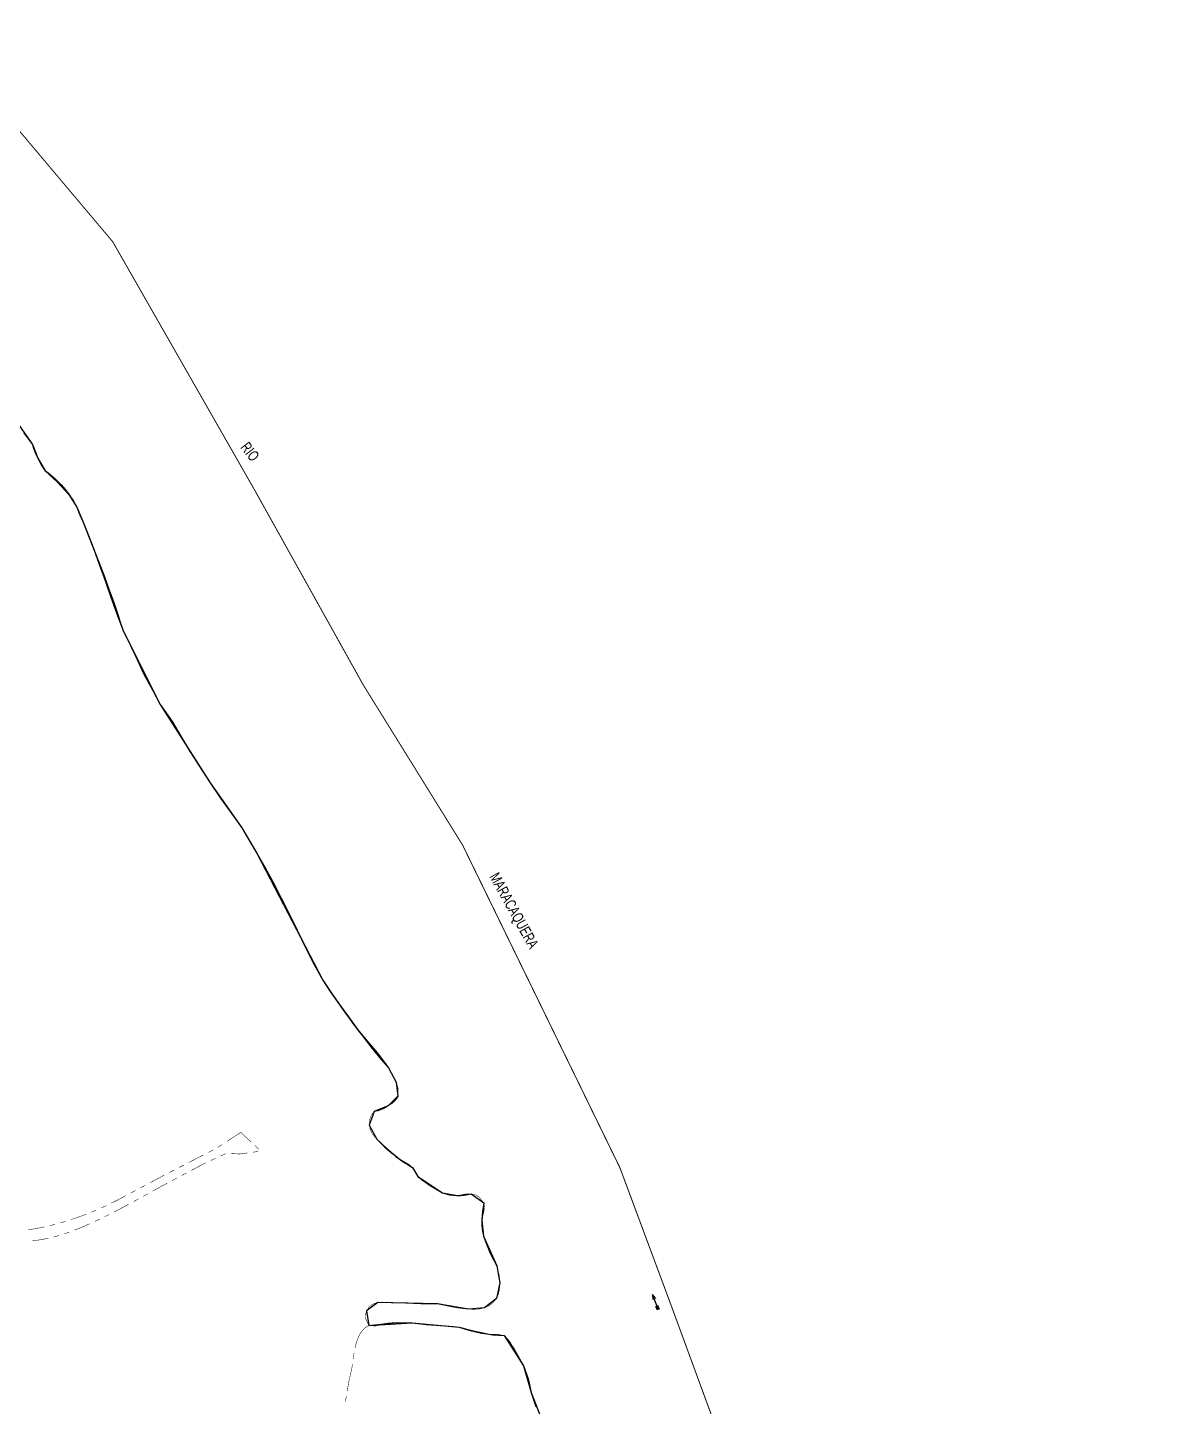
# Model space of a CAD drawing. Extents: x 204834 to 208707, y 4853033 to 4855981.
# Drawn here: x 208285 to 208703, y 4855477 to 4855981 of the extents above; entities that cross this region are included whole.
import ezdxf

# ---------------------------------------------------------------- set-up
doc = ezdxf.new("R2010")
doc.units = 0
doc.header["$LTSCALE"] = 1.5
doc.header["$MEASUREMENT"] = 0
doc.linetypes.add('PHANTOMX2', pattern=[5, 2.5, -0.5, 0.5, -0.5, 0.5, -0.5])
for name, color, linetype in [('CD-MALHA-LOTES', 40, 'CONTINUOUS'), ('HD-CURSO-INTER', 170, 'CONTINUOUS'), ('HD-CURSO-PERENE', 170, 'CONTINUOUS'), ('HD-TXT-PERENE', 170, 'CONTINUOUS'), ('LM-LIM-SETOR-FISCAL', 7, 'CONTINUOUS'), ('LM-LIMITE-MUNICIPAL', 2, 'CONTINUOUS'), ('RU-QUADRAS', 6, 'CONTINUOUS'), ('SV-RUA-NAO-PAV-S-GUIA-C-GUIA', 7, 'PHANTOMX2')]:
    doc.layers.add(name, color=color, linetype=linetype)
doc.styles.add('ARIAL', font='ARIAL.TTF')
doc.linetypes.add('Limite', pattern='A,20,-3,[130,ltypeshp.shx,S=6.35,R=0,X=0,Y=0],-3,20', length=46)

# ---------------------------------------------------------------- blocks, each defined once
blk = doc.blocks.new('COD035', base_point=(205760.96, 4854542.39))
at = {"layer": 'HD-TXT-PERENE'}
for p, q in [((205760.96, 4854542.795731), (205762.46, 4854542.795731)), ((205760.96, 4854542.395731), (205766.96, 4854542.395731)), ((205760.96, 4854541.995731), (205762.46, 4854541.995731))]:
    blk.add_line(p, q, dxfattribs=at)
blk.add_lwpolyline([(205765.16, 4854541.795731), (205766.96, 4854542.395731), (205765.16, 4854542.995731)], dxfattribs=at)

msp = doc.modelspace()

# ---------------------------------------------------------------- linework, layer by layer
at = {"layer": 'CD-MALHA-LOTES', "linetype": 'Continuous'}
msp.add_lwpolyline([(208283.34, 4855833.01), (208286.52, 4855828.68), (208288.45, 4855823.66), (208291.23, 4855819.09), (208295.55, 4855815.01), (208299.88, 4855810.38), (208302.71, 4855805.76), (208304.84, 4855800.89), (208306.76, 4855795.97), (208308.99, 4855790.44), (208310.91, 4855784.87), (208313.28, 4855778.55), (208315.16, 4855772.88), (208317.23, 4855767.15), (208319.6, 4855760.88), (208322.47, 4855754.95), (208324.85, 4855750.03), (208327.32, 4855744.66), (208330.4, 4855738.98), (208333.22, 4855733.6), (208337.59, 4855727.32), (208340.96, 4855721.74), (208344.24, 4855716.31), (208347.56, 4855711.09), (208351.48, 4855704.95), (208355.3, 4855699.27), (208358.88, 4855694.39), (208363.1, 4855688.51), (208365.7, 4855684.1), (208368.76, 4855678.91), (208371.48, 4855674.04), (208374.36, 4855668.96), (208377.53, 4855662.74), (208380.5, 4855656.76), (208383.42, 4855651.03), (208386.59, 4855644.4), (208389.61, 4855638.43), (208392.69, 4855632.7), (208396.21, 4855627.57), (208399.09, 4855623.45), (208402.17, 4855619.32), (208405.55, 4855614.55), (208409.22, 4855610.12), (208412.65, 4855606.09), (208416.73, 4855600.66), (208419.55, 4855595.44), (208420.23, 4855590.27), (208416.62, 4855586.73), (208411.56, 4855584.65), (208409.69, 4855579.7), (208412.47, 4855574.58), (208416.3, 4855571.05), (208420.63, 4855567.42), (208425.61, 4855564.14), (208427.45, 4855560.89), (208431.68, 4855557.87), (208436.56, 4855554.91), (208442.06, 4855553.95), (208447.06, 4855554.59), (208451.69, 4855551.22), (208450.95, 4855544.96), (208451.5, 4855539.11), (208454.01, 4855532.92), (208456.4, 4855528.18), (208457.51, 4855521.99), (208456.22, 4855516.22), (208451.85, 4855512.88), (208446, 4855512.39), (208440.05, 4855513.19), (208434.64, 4855514.3), (208428.54, 4855514.3), (208423.14, 4855514.61), (208417.89, 4855514.72), (208412.89, 4855514.83), (208408.72, 4855511.8), (208409.52, 4855506.45), (208415.11, 4855507.04), (208420.11, 4855507.48), (208425.46, 4855507.42), (208430.71, 4855506.81), (208437.56, 4855506.26), (208442.62, 4855505.8), (208447.83, 4855504.39), (208453.64, 4855503.19), (208459.14, 4855502.73), (208462.64, 4855497.85), (208466.14, 4855491.67), (208467.84, 4855486.88), (208468.94, 4855481.88), (208470.68, 4855476.79)], dxfattribs=at)
at = {"layer": 'HD-CURSO-INTER', "const_width": 0.18}
for points in [[(208406.15, 4855503.02), (208405.34, 4855501.04)], [(208406.64, 4855503.73), (208406.15, 4855503.02)], [(208407.15, 4855504.48), (208406.64, 4855503.73)], [(208407.22, 4855504.54), (208407.15, 4855504.48)], [(208408.22, 4855505.55), (208407.22, 4855504.54)], [(208408.7, 4855505.88), (208408.22, 4855505.55)], [(208409.52, 4855506.45), (208408.7, 4855505.88)], [(208404.65, 4855498.79), (208404.52, 4855498.16)], [(208404.74, 4855499.14), (208404.65, 4855498.79)], [(208405.03, 4855500.26), (208404.74, 4855499.14)], [(208405.34, 4855501.04), (208405.03, 4855500.26)], [(208403.58, 4855492.24), (208403.43, 4855491.25)], [(208404.04, 4855495.25), (208403.89, 4855494.21)], [(208404.18, 4855496.19), (208404.04, 4855495.25)], [(208402.95, 4855488.92), (208402.37, 4855486.36)], [(208403.03, 4855489.29), (208402.95, 4855488.92)], [(208403.36, 4855490.81), (208403.03, 4855489.29)], [(208403.43, 4855491.25), (208403.36, 4855490.81)], [(208401.89, 4855483.68), (208401.71, 4855482.42)], [(208402.01, 4855484.39), (208401.89, 4855483.68)], [(208402.28, 4855485.99), (208402.01, 4855484.39)], [(208402.37, 4855486.36), (208402.28, 4855485.99)], [(208400.93, 4855478.55), (208400.92, 4855478.5)], [(208401.15, 4855479.47), (208400.93, 4855478.55)], [(208401.38, 4855480.44), (208401.15, 4855479.47)]]:
    msp.add_lwpolyline(points, dxfattribs=at)
at = {"layer": 'HD-CURSO-PERENE', "const_width": 0.18}
for points in [[(208365.7, 4855684.1), (208364.99, 4855685.43), (208364.24, 4855686.72), (208363.1, 4855688.51), (208361.4, 4855690.98), (208360.52, 4855692.19), (208359.62, 4855693.4), (208357.98, 4855695.6), (208357.09, 4855696.8), (208355.33, 4855699.23), (208354.45, 4855700.5), (208353.6, 4855701.74), (208352.77, 4855702.99), (208351.94, 4855704.24), (208350.67, 4855706.21), (208349.86, 4855707.48), (208348.25, 4855710.01), (208346.75, 4855712.35), (208345.95, 4855713.61), (208345.14, 4855714.88), (208344.24, 4855716.31), (208342.67, 4855718.87), (208341.9, 4855720.16), (208341.13, 4855721.45), (208340.21, 4855723.04), (208339.45, 4855724.33), (208338.68, 4855725.62), (208337.59, 4855727.32), (208336.73, 4855728.55), (208335.85, 4855729.77), (208334.97, 4855730.98), (208333.3, 4855733.47), (208332.48, 4855734.9), (208331.11, 4855737.58), (208330.43, 4855738.91), (208329.69, 4855740.3), (208328.96, 4855741.61), (208327.53, 4855744.25), (208326.67, 4855746), (208326.04, 4855747.37), (208325.43, 4855748.74), (208324.22, 4855751.39), (208322.9, 4855754.09), (208321.79, 4855756.29), (208321.12, 4855757.63), (208320.46, 4855758.98), (208319.6, 4855760.88), (208318.49, 4855763.66), (208317.98, 4855765.07), (208317.47, 4855766.49), (208316.71, 4855768.56), (208316.19, 4855769.97), (208315.18, 4855772.79), (208314.68, 4855774.3), (208314.22, 4855775.73), (208313.76, 4855777.15), (208312.77, 4855779.96), (208312.24, 4855781.36), (208311.7, 4855782.76), (208311.17, 4855784.16), (208310.42, 4855786.29), (208309.94, 4855787.71), (208309.46, 4855789.13), (208308.45, 4855791.84), (208307.89, 4855793.23), (208307.31, 4855794.62), (208306.21, 4855797.36), (208305.12, 4855800.16), (208304.28, 4855802.28), (208303.69, 4855803.66), (208303.07, 4855805.02), (208302.01, 4855807.09), (208301.25, 4855808.38), (208300.42, 4855809.64), (208298.95, 4855811.55), (208297.95, 4855812.67), (208296.9, 4855813.75), (208295.81, 4855814.78), (208294.43, 4855816.01), (208293.3, 4855817.01), (208291.23, 4855819.09), (208289.49, 4855821.54), (208288.79, 4855822.88), (208287.93, 4855825.08), (208287.44, 4855826.51), (208286.52, 4855828.68), (208284.84, 4855831.15), (208283.89, 4855832.33)], [(208470.84, 4855476.37), (208470.15, 4855478.19), (208469.64, 4855479.61), (208468.94, 4855481.88), (208468.29, 4855484.8), (208467.98, 4855486.28), (208467.44, 4855488.33), (208466.95, 4855489.76), (208466.14, 4855491.67), (208464.73, 4855494.24), (208463.2, 4855496.83), (208461.9, 4855499.29), (208461.12, 4855500.68), (208459.14, 4855502.73), (208456.31, 4855503.22), (208454.72, 4855503.19), (208452.11, 4855503.32), (208450.63, 4855503.6), (208447.83, 4855504.39), (208444.96, 4855505.26), (208443.5, 4855505.63), (208441.14, 4855506.01), (208439.64, 4855506.14), (208438.14, 4855506.23), (208436.06, 4855506.35), (208434.57, 4855506.45), (208431.58, 4855506.71), (208429.23, 4855507), (208426.25, 4855507.36), (208423.95, 4855507.49), (208422.44, 4855507.5), (208420.11, 4855507.48), (208417.18, 4855507.37), (208415.66, 4855507.16), (208413.47, 4855506.59), (208411.85, 4855506.19), (208409.52, 4855506.45), (208408.33, 4855509.1), (208408.42, 4855510.82), (208409.58, 4855513.12), (208410.8, 4855514.08), (208412.23, 4855514.68), (208414.39, 4855514.97), (208415.89, 4855514.9), (208417.39, 4855514.76), (208419.39, 4855514.65), (208420.89, 4855514.64), (208423.14, 4855514.61), (208426.13, 4855514.42), (208427.63, 4855514.33), (208430.05, 4855514.32), (208431.55, 4855514.37), (208433.05, 4855514.38), (208434.64, 4855514.3), (208437.59, 4855513.77), (208439.05, 4855513.42), (208441.52, 4855512.91), (208444.49, 4855512.51), (208445.99, 4855512.39), (208447.52, 4855512.32), (208449.03, 4855512.35), (208450.52, 4855512.53), (208453.25, 4855513.5), (208454.53, 4855514.36), (208455.63, 4855515.41), (208456.87, 4855517.56), (208457.27, 4855519.01), (208457.47, 4855520.53), (208457.44, 4855523.52), (208457.26, 4855525.02), (208456.51, 4855527.91), (208455.8, 4855529.55), (208455.11, 4855530.88), (208454.39, 4855532.2), (208453.34, 4855534.27), (208452.72, 4855535.64), (208452.17, 4855537.04), (208451.69, 4855538.46), (208451.14, 4855540.57), (208450.9, 4855542.05), (208450.83, 4855543.55), (208451.28, 4855546.51), (208451.66, 4855548.04), (208451.9, 4855549.53), (208451.69, 4855551.22), (208449.75, 4855553.53), (208448.31, 4855554.28), (208445.55, 4855554.59), (208444.07, 4855554.32), (208442.6, 4855554.02), (208440.55, 4855553.91), (208439.04, 4855554.1), (208437.58, 4855554.5), (208435.24, 4855555.6), (208432.72, 4855557.22), (208430.34, 4855558.64), (208429.04, 4855559.43), (208427.45, 4855560.89), (208426.01, 4855563.54), (208424.57, 4855565.16), (208421.95, 4855566.69), (208420.63, 4855567.42), (208419.39, 4855568.29), (208418.24, 4855569.26), (208416.3, 4855571.05), (208414.07, 4855573.03), (208412.97, 4855574.06), (208411.45, 4855575.74), (208410.58, 4855577.01), (208409.96, 4855578.39), (208409.77, 4855581.27), (208410.22, 4855582.78), (208411.02, 4855584.1), (208412.79, 4855585.4), (208415.67, 4855586.37), (208418.01, 4855587.52), (208419.19, 4855588.54), (208420.23, 4855590.27), (208420.26, 4855593.22), (208419.82, 4855594.74), (208418.93, 4855596.85), (208418.24, 4855598.19), (208416.73, 4855600.66), (208415, 4855603.1), (208414.09, 4855604.3), (208413.15, 4855605.48), (208411.69, 4855607.25), (208409.74, 4855609.52), (208408.24, 4855611.25), (208407.27, 4855612.4), (208406.32, 4855613.56), (208404.66, 4855615.76), (208403.8, 4855616.99), (208402.95, 4855618.22), (208401.28, 4855620.53), (208400.37, 4855621.73), (208399.09, 4855623.45), (208397.37, 4855625.9), (208396.51, 4855627.14), (208395.34, 4855628.79), (208394.47, 4855630.02), (208393.62, 4855631.25), (208392.69, 4855632.7), (208391.21, 4855635.31), (208390.52, 4855636.64), (208389.84, 4855637.98), (208388.93, 4855639.76), (208388.25, 4855641.1), (208386.9, 4855643.78), (208385.94, 4855645.75), (208385.3, 4855647.11), (208384.66, 4855648.47), (208384.01, 4855649.82), (208382.75, 4855652.37), (208382.07, 4855653.71), (208381.38, 4855655.04), (208380.69, 4855656.38), (208379.82, 4855658.1), (208378.49, 4855660.78), (208377.83, 4855662.13), (208376.87, 4855664.08), (208376.2, 4855665.43), (208375.52, 4855666.76), (208374.36, 4855668.96), (208372.89, 4855671.58), (208372.14, 4855672.88), (208370.75, 4855675.35), (208370.02, 4855676.66), (208368.76, 4855678.91), (208367.23, 4855681.49), (208366.46, 4855682.78), (208365.1, 4855685.2), (208364.37, 4855686.51), (208363.1, 4855688.51)]]:
    msp.add_lwpolyline(points, dxfattribs=at)
at = {"layer": 'LM-LIM-SETOR-FISCAL', "linetype": 'Limite', "ltscale": 0.1, "const_width": 0.13, "flags": 128}
msp.add_lwpolyline([(208132.13, 4853213.19), (208114.89, 4853209.76), (208079.6, 4853197.34), (208051.55, 4853180.72), (208025.58, 4853147.48), (208008.96, 4853121.51), (207990.27, 4853095.54), (207977.18, 4853074.27), (207977.18, 4853074.27), (207977.25, 4853074.22), (207977.18, 4853074.27), (207956.1, 4853085.93), (207945.82, 4853090.68), (207936.07, 4853099.64), (207925.79, 4853113.08), (207912.87, 4853122.04), (207901.27, 4853129.42), (207885.99, 4853134.43), (207866.22, 4853130.48), (207857.06, 4853117.3), (207855.74, 4853109.65), (207854.29, 4853104.12), (207849.81, 4853098.58), (207843.48, 4853094.63), (207832.35, 4853091.47), (207826.81, 4853088.04), (207822.46, 4853090.02), (207820.49, 4853094.5), (207817.85, 4853098.72), (207811.26, 4853102.27), (207805.07, 4853103.59), (207799.14, 4853104.38), (207790.7, 4853104.38), (207787.01, 4853100.03), (207786.62, 4853093.31), (207788.2, 4853087.12), (207790.57, 4853079.61), (207790.97, 4853071.24), (207790.84, 4853064.52), (207788.33, 4853057.66), (207782.8, 4853050.28), (207778.71, 4853047.25), (207773.44, 4853045.67), (207762.04, 4853043.3), (207754.13, 4853041.45), (207747.15, 4853035.92), (207736.87, 4853033.41), (207724.88, 4853033.81), (207719.34, 4853036.97), (207718.29, 4853046.46), (207718.15, 4853057.73), (207718.02, 4853064.06), (207716.7, 4853070.78), (207713.41, 4853075.39), (207708.27, 4853076.71), (207703.66, 4853075.26), (207699.7, 4853071.57), (207695.82, 4853066.3), (207691.07, 4853063.26), (207679.08, 4853063.26), (207668.54, 4853066.43), (207663.92, 4853071.17), (207660.23, 4853076.31), (207656.54, 4853081.71), (207653.12, 4853086.99), (207651.8, 4853094.76), (207650.35, 4853101.35), (207645.47, 4853108.07), (207638.75, 4853112.42), (207633.48, 4853114.13), (207625.51, 4853116.05), (207616.55, 4853118.55), (207607.72, 4853121.45), (207599.15, 4853123.03), (207589.26, 4853124.48), (207579.64, 4853122.9), (207567.98, 4853122.5), (207563.63, 4853123.29), (207559.41, 4853125.53), (207549.66, 4853131.07), (207540.31, 4853134.1), (207534.9, 4853135.16), (207526.34, 4853135.42), (207517.37, 4853134.63), (207509.86, 4853132.26), (207501.03, 4853132.12), (207496.16, 4853134.1), (207489.44, 4853138.19), (207485.09, 4853140.95), (207483.24, 4853145.3), (207433.38, 4853135.75), (207434.67, 4853127.72), (207426.82, 4853124.81), (207415.73, 4853122.98), (207396.77, 4853120.95), (207392.49, 4853119.11), (207387.47, 4853118.39), (207381.3, 4853117.24), (207376.56, 4853116.38), (207369.1, 4853115.23), (207357.97, 4853112.75), (207344.5, 4853111.15), (207333.42, 4853111.36), (207328.77, 4853111.37), (207320.7, 4853109.57), (207319.42, 4853105.86), (207317.92, 4853104.36), (207313.42, 4853103), (207306.84, 4853102), (207303.18, 4853099.75), (207300.74, 4853099.94), (207297.24, 4853101.27), (207294.36, 4853102.41), (207290.13, 4853102.41), (207285.91, 4853101.58), (207283.75, 4853100.66), (207281.89, 4853098.7), (207278.14, 4853097.67), (207267.11, 4853095.09), (207250.59, 4853091.4), (207242.24, 4853089.87), (207232.02, 4853089.01), (207225.74, 4853087.76), (207218.42, 4853086.81), (207208.78, 4853084.88), (207201.06, 4853083.36), (207192.55, 4853081.52), (207188.75, 4853080.47), (207183.81, 4853079.34), (207181.54, 4853078.81), (207178.97, 4853078.21), (207175.42, 4853077.24), (207161.51, 4853073.61), (207134.62, 4853067.5), (207121.18, 4853063.43), (207109.77, 4853060.98), (207083.02, 4853055.24), (207071.92, 4853053.66), (207063.04, 4853052.2), (207057.57, 4853051.22), (207048.59, 4853049.32), (207041.5, 4853047.9), (207028.02, 4853045.07), (207018.95, 4853043.22), (207009.04, 4853041.02), (207007.25, 4853052.87), (207006.42, 4853057.28), (207004.98, 4853065.92), (207003.06, 4853076.97), (207001.71, 4853082.51), (207000.15, 4853089.03), (206998.25, 4853095.75), (206995.98, 4853101.99), (206993.74, 4853107.81), (206987.39, 4853105.57), (206977.81, 4853100.47), (206967.6, 4853097.61), (206962.59, 4853093.58), (206958.92, 4853089.46), (206955.6, 4853082.5), (206950.01, 4853078.17), (206943.28, 4853074.5), (206936.66, 4853071.45), (206932.61, 4853069.6), (206929.01, 4853068.36), (206924.61, 4853067.87), (206920.58, 4853068.19), (206915.12, 4853068.72), (206902.95, 4853070.8), (206891.38, 4853067.85), (206880.4, 4853065.73), (206872.64, 4853064.04), (206858.24, 4853060.22), (206847.8, 4853057.54), (206840.17, 4853055.43), (206828.46, 4853052.32), (206822.53, 4853050.63), (206811.52, 4853047.66), (206803.01, 4853045.24), (206783.97, 4853039.27), (206779.35, 4853035.22), (206768.83, 4853039.64), (206726.11, 4853063.48), (206713.2, 4853068.45), (206676.44, 4853090.31), (206672.42, 4853095.9), (206668.43, 4853097.71), (206665.78, 4853098.35), (206614.27, 4853094.76), (206560.2, 4853092.06), (206527.07, 4853088.1), (206526.63, 4853090.28), (206436.89, 4853085.62), (206403.59, 4853083.9), (206378.69, 4853082.54), (206306.59, 4853077.18), (206281.43, 4853073.09), (206250.76, 4853068.13), (206249.32, 4853067.81), (206241.73, 4853106.06), (206174.74, 4853099.25), (206115.25, 4853096.39), (206097.24, 4853093.29), (206088.22, 4853093.5), (206047.56, 4853092.24), (205987.11, 4853086.63), (205973.22, 4853086.23), (205954.27, 4853084.91), (205875.14, 4853081.42), (205864.61, 4853080.53), (205796.33, 4853076.78), (205791.35, 4853076.88), (205760.46, 4853075.4), (205708.12, 4853073.2), (205697.96, 4853072.98), (205694.02, 4853072.84), (205648.48, 4853073.83), (205657.67, 4853139.89), (205663.09, 4853176.52), (205673.5, 4853240.08), (205679.81, 4853273), (205682.39, 4853291.1), (205686.45, 4853319.25), (205690.23, 4853344.16), (205693.06, 4853366.18), (205695.8, 4853385.06), (205698.77, 4853405.47), (205701.84, 4853427.15), (205703.38, 4853440.04), (205705.6, 4853461.25), (205707.13, 4853485.05), (205708.09, 4853504.93), (205707.25, 4853529.87), (205706.63, 4853547.82), (205704.33, 4853573.07), (205701.82, 4853593.22), (205697.65, 4853618.26), (205692.43, 4853645.81), (205685.96, 4853670.23), (205679.7, 4853691.73), (205670, 4853719.35), (205658.78, 4853745.51), (205610.54, 4853829.65), (205562.78, 4853902.04), (205476.94, 4854024.43), (205418.69, 4854109.18), (205356.81, 4854200.14), (205285.27, 4854304.56), (205232.63, 4854379.82), (205148.32, 4854500.33), (205059.6, 4854625.34), (204995.99, 4854716.47), (204934.98, 4854801.22), (204887.55, 4854871.19), (204871.08, 4854893.76), (204835.64, 4854946.28), (204834.25, 4854948.2), (204845.64, 4854959.83), (204876.75, 4854964.71), (204914.35, 4854970.84), (204996.87, 4854983.31), (205090.66, 4854997.71), (205105.98, 4854999.94), (205187.94, 4855012.05), (205245.94, 4855021.11), (205272.68, 4855025.85), (205289.82, 4855028.52), (205353.63, 4855038.1), (205379.87, 4855044.32), (205380.17, 4855053.59), (205399.55, 4855054.95), (205426.54, 4855056.03), (205437.99, 4855056.62), (205499.63, 4855060.67), (205539.31, 4855063.19), (205567.09, 4855064.98), (205582.41, 4855066.09), (205635.91, 4855070), (205692.95, 4855073.42), (205739.37, 4855076.32), (205755.85, 4855076.88), (205779.09, 4855078.91), (205796.39, 4855080.33), (205832.27, 4855082.2), (205855.36, 4855083.58), (205884.96, 4855084.97), (205904.85, 4855085.43), (205945.85, 4855088.06), (205975.45, 4855089.94), (205990.04, 4855090.61), (206010.45, 4855091.62), (206021.42, 4855091.93), (206022.38, 4855094.63), (206023.19, 4855099.07), (206023.73, 4855105.32), (206023.73, 4855114.57), (206023.61, 4855122.77), (206023.73, 4855128.91), (206023.31, 4855148.74), (206059.09, 4855155.08), (206090.43, 4855139.24), (206138.56, 4855111.07), (206178.75, 4855088.19), (206206.79, 4855072.52), (206222.46, 4855062.86), (206230.38, 4855057.64), (206237.19, 4855052.51), (206245.02, 4855046.96), (206277.61, 4855028.92), (206315.11, 4855009.06), (206322.43, 4855004.94), (206334.61, 4854998.15), (206344.05, 4854991.94), (206370.01, 4854978.16), (206377.13, 4854974.52), (206383.62, 4854970.88), (206391.86, 4854965.97), (206400.96, 4854960.99), (206409.67, 4854956.24), (206418.06, 4854951.81), (206428.03, 4854946.58), (206436.74, 4854941.99), (206446.39, 4854936.45), (206454.94, 4854931.86), (206463.33, 4854927.27), (206473.94, 4854921.41), (206483.44, 4854916.66), (206493.49, 4854911.28), (206502.2, 4854906.53), (206509.16, 4854902.73), (206517.55, 4854899.17), (206528.48, 4854896), (206549.69, 4854889.67), (206564.41, 4854883.97), (206567.2, 4854879.08), (206570.83, 4854883.26), (206576.05, 4854891.17), (206582.86, 4854902.57), (206588.24, 4854910.17), (206594.1, 4854919.67), (206601.38, 4854929.09), (206611.99, 4854937.95), (206625.76, 4854949.98), (206640.32, 4854965.18), (206646.34, 4854973.73), (206650.93, 4854980.7), (206656.31, 4854989.4), (206659.8, 4854993.84), (206666.37, 4855000.56), (206674.91, 4855008.32), (206682.51, 4855016.24), (206687.1, 4855021.3), (206689.8, 4855026.21), (206695.97, 4855035.87), (206702.46, 4855046.95), (206709.74, 4855060.01), (206715.44, 4855068.88), (206721.77, 4855075.21), (206727.79, 4855082.65), (206732.22, 4855088.66), (206736.5, 4855097.05), (206739.58, 4855106.79), (206740.85, 4855116.29), (206741.17, 4855125.63), (206741.64, 4855134.02), (206741.17, 4855142.09), (206742.12, 4855150.72), (206742.75, 4855160.06), (206742.43, 4855173.36), (206743.07, 4855183.81), (206745.76, 4855192.36), (206748.45, 4855197.74), (206758.11, 4855205.5), (206768.24, 4855208.82), (206775.2, 4855210.56), (206778.84, 4855212.3), (206783.44, 4855216.26), (206786.6, 4855221.64), (206789.29, 4855225.29), (206792.14, 4855229.4), (206795.63, 4855232.73), (206801.01, 4855234.47), (206808.45, 4855236.21), (206816.52, 4855237.63), (206822.22, 4855240.17), (206827.6, 4855242.54), (206831.4, 4855244.28), (206836.63, 4855244.44), (206839.95, 4855243.97), (206842.19, 4855243.65), (206845.62, 4855240.46), (206849.62, 4855235.99), (206854.58, 4855232.12), (206859.64, 4855229.78), (206864.76, 4855227.39), (206870.2, 4855225.04), (206874.73, 4855222.3), (206878.92, 4855219.29), (206882.98, 4855215.83), (206887.98, 4855212.7), (206893.95, 4855209.85), (206900.29, 4855207.85), (206907.15, 4855206.19), (206913.73, 4855205.04), (206920.81, 4855203.6), (206927.56, 4855201.94), (206933.6, 4855200.48), (206939.89, 4855199.17), (206945.67, 4855197.5), (206951.88, 4855196.77), (206955.65, 4855197.17), (206957.31, 4855197.34), (206961.86, 4855199.66), (206966.53, 4855198.43), (206972.05, 4855197.76), (206977.41, 4855196.39), (206983.23, 4855195.87), (206988.52, 4855195.58), (206994.38, 4855194.99), (206999.44, 4855194.4), (207005.61, 4855193.62), (207012.36, 4855193.6), (207017.57, 4855195.37), (207023.03, 4855199.41), (207027.73, 4855202.05), (207032.27, 4855204.91), (207036.83, 4855207.98), (207041.71, 4855210.66), (207047.65, 4855212.46), (207053.63, 4855214.05), (207060.03, 4855216.42), (207065.62, 4855219.18), (207071.3, 4855222.28), (207076, 4855226.44), (207079.82, 4855231.03), (207081.1, 4855236.76), (207082.6, 4855241.31), (207088.02, 4855243.94), (207090.58, 4855249.59), (207089.81, 4855256.18), (207088.3, 4855261.39), (207091.68, 4855264.78), (207096.44, 4855266.15), (207101.11, 4855269.63), (207105.02, 4855274.18), (207109.74, 4855275.56), (207115.56, 4855275.11), (207120.83, 4855274.22), (207125.84, 4855273.37), (207131.74, 4855271.63), (207137.13, 4855270.1), (207140.28, 4855270.08), (207149.52, 4855272.92), (207159.75, 4855279.15), (207168.21, 4855287.16), (207178.44, 4855293.84), (207190.46, 4855299.18), (207198.91, 4855306.29), (207210.48, 4855312.52), (207226.05, 4855320.31), (207238.96, 4855331.88), (207248.75, 4855350.57), (207250.97, 4855379.94), (207256.76, 4855404.86), (207263.43, 4855423.99), (207271.89, 4855446.69), (207282.57, 4855472.94), (207294.81, 4855494.97), (207326.84, 4855524.34), (207365.56, 4855558.16), (207387.07, 4855586.87), (207407.16, 4855615.16), (207422.96, 4855638.92), (207434.53, 4855666.07), (207438.09, 4855689.65), (207436.31, 4855734.15), (207437.65, 4855776.65), (207435.87, 4855804.68), (207437.2, 4855838.5), (207442.99, 4855862.09), (207450.11, 4855888.79), (207460.34, 4855908.81), (207484.89, 4855935.84), (207514.89, 4855951.47), (207555.87, 4855955.7), (207618.39, 4855944.29), (207657.68, 4855935.84), (207679.23, 4855930.77), (207701.08, 4855927.5), (207727.34, 4855933.29), (207757.59, 4855943.08), (207797.2, 4855948.42), (207840.36, 4855943.52), (207880.86, 4855931.06), (207908.47, 4855922.08), (207928.08, 4855916.75), (207978.98, 4855907.33), (207988.92, 4855905.77), (208022.36, 4855902.14), (208058.85, 4855901.25), (208090, 4855903.03), (208114.96, 4855908.68), (208130.68, 4855913.81), (208161.85, 4855928.41), (208188.89, 4855948.62), (208218.29, 4855981.06), (208246.45, 4855971.34), (208278.32, 4855947.49), (208315.9, 4855902.87), (208367.57, 4855812.45), (208407.49, 4855740.82), (208443.9, 4855682.11), (208501.44, 4855564.09), (208520.23, 4855513.59), (208554.28, 4855420.83), (208582.46, 4855346.85), (208608.3, 4855254.08), (208634.13, 4855164.83), (208662.31, 4855069.71), (208689.32, 4854981.64), (208696.37, 4854928.8), (208702.51, 4854871.1), (208702.64, 4854844.17), (208698.6, 4854815.34), (208685.17, 4854772.09), (208669.12, 4854736.78), (208666.53, 4854731.08), (208618.81, 4854675.16), (208569.26, 4854639.06), (208558.41, 4854631.16), (208530.44, 4854622.7), (208494.29, 4854611.78), (208442.09, 4854593.13), (208386.91, 4854561.82), (208367.53, 4854543.92), (208320.55, 4854507.76), (208301.91, 4854481.66), (208287, 4854448.85), (208272.08, 4854390.69), (208264.63, 4854342.97), (208264.41, 4854341.07), (208259.41, 4854296.74), (208259.41, 4854241.19), (208259.41, 4854191.98), (208256.43, 4854122.63), (208248.97, 4854065.96), (208232.56, 4854015.63), (208216.16, 4853966.42), (208198.26, 4853911.24), (208184.84, 4853872.46), (208177.39, 4853828.47), (208173.66, 4853792.31), (208166.95, 4853749.8), (208162.4, 4853719.3), (208164.42, 4853685.56), (208172.06, 4853630.34), (208197.55, 4853545.38), (208223.89, 4853510.55), (208245.13, 4853460.42), (208259.57, 4853406.68), (208260.42, 4853403.5), (208260.52, 4853398.64), (208261.27, 4853362.72), (208252.77, 4853293.05), (208222.19, 4853252.27), (208166.97, 4853226.79)], close=True, dxfattribs=at)
at = {"layer": 'LM-LIMITE-MUNICIPAL'}
msp.add_lwpolyline([(208218.29, 4855981.06, 0.35, 0.35, 0), (208246.45, 4855971.34, 0.35, 0.35, 0), (208278.32, 4855947.49, 0.35, 0.35, 0), (208315.9, 4855902.87, 0.35, 0.35, 0), (208367.57, 4855812.45, 0.35, 0.35, 0), (208407.49, 4855740.82, 0.35, 0.35, 0), (208443.9, 4855682.11, 0.35, 0.35, 0), (208501.44, 4855564.09, 0.35, 0.35, 0), (208520.23, 4855513.59, 0.35, 0.35, 0), (208554.28, 4855420.83, 0.35, 0.35, 0), (208582.46, 4855346.85, 0.35, 0.35, 0), (208608.3, 4855254.08, 0.35, 0.35, 0), (208634.13, 4855164.83, 0.35, 0.35, 0), (208662.31, 4855069.71, 0.35, 0.35, 0), (208689.32, 4854981.64, 0.35, 0.35, 0), (208696.37, 4854928.8, 0.35, 0.35, 0), (208702.51, 4854871.1, 0.35, 0.35, 0), (208702.64, 4854844.17, 0.35, 0.35, 0)], format="xyseb", dxfattribs=at)
at = {"layer": 'RU-QUADRAS', "linetype": 'Continuous'}
msp.add_lwpolyline([(208280.17, 4855837.73), (208286.52, 4855828.68, 0.089977), (208291.23, 4855819.09, -0.116697), (208302.71, 4855805.76, -0.022214), (208319.6, 4855760.88), (208333.22, 4855733.6), (208351.48, 4855704.95), (208363.1, 4855688.51), (208368.76, 4855678.91), (208392.69, 4855632.7, 0.030652), (208416.73, 4855600.66), (208419.55, 4855595.44), (208420.23, 4855590.27, -0.195224), (208411.56, 4855584.65), (208409.69, 4855579.7), (208412.47, 4855574.58, 0.069007), (208425.61, 4855564.14), (208427.45, 4855560.89), (208436.56, 4855554.91, 0.151193), (208447.06, 4855554.59), (208451.69, 4855551.22, 0.106099), (208451.5, 4855539.11), (208456.4, 4855528.18), (208457.51, 4855521.99), (208456.22, 4855516.22), (208451.85, 4855512.88), (208446, 4855512.39), (208434.64, 4855514.3), (208412.89, 4855514.83), (208408.72, 4855511.8), (208409.52, 4855506.45), (208425.46, 4855507.42), (208442.62, 4855505.8, 0.074696), (208459.14, 4855502.73), (208466.14, 4855491.67), (208468.94, 4855481.88), (208473.19, 4855470.85)], format="xyb", dxfattribs=at)
at = {"layer": 'SV-RUA-NAO-PAV-S-GUIA-C-GUIA', "const_width": 0.18}
for points in [[(208356.01, 4855572.66), (208354.34, 4855571.56)], [(208362.71, 4855577.03), (208357.69, 4855573.75)], [(208362.76, 4855576.99), (208362.71, 4855577.03)], [(208366.43, 4855573.59), (208362.76, 4855576.99)], [(208349.03, 4855568.77), (208343.7, 4855566.02)], [(208352.59, 4855570.61), (208350.81, 4855569.69)], [(208351.76, 4855566.74), (208353.57, 4855567.58)], [(208355.39, 4855568.42), (208357.2, 4855569.26)], [(208359.17, 4855569.3), (208362.17, 4855569.14)], [(208362.17, 4855569.14), (208362.24, 4855569.13)], [(208362.24, 4855569.13), (208365.14, 4855569.52)], [(208367.13, 4855569.79), (208369.11, 4855570.06)], [(208369.36, 4855570.87), (208367.89, 4855572.23)], [(208338.37, 4855563.27), (208336.59, 4855562.35)], [(208341.92, 4855565.1), (208340.14, 4855564.19)], [(208344.62, 4855563.13), (208349.04, 4855565.47)], [(208349.04, 4855565.47), (208349.28, 4855565.6)], [(208349.28, 4855565.6), (208349.94, 4855565.9)], [(208327.75, 4855557.67), (208325.99, 4855556.73)], [(208334.52, 4855561.28), (208329.52, 4855558.61)], [(208332.75, 4855556.79), (208334.03, 4855557.49)], [(208334.03, 4855557.49), (208334.07, 4855557.51)], [(208334.07, 4855557.51), (208334.91, 4855557.96)], [(208334.81, 4855561.43), (208334.52, 4855561.28)], [(208334.91, 4855557.96), (208335.39, 4855558.22)], [(208335.39, 4855558.22), (208335.79, 4855558.44)], [(208337.56, 4855559.38), (208339.32, 4855560.32)], [(208341.09, 4855561.25), (208342.86, 4855562.19)], [(208318.04, 4855552.5), (208317.36, 4855552.14)], [(208318.69, 4855552.84), (208318.04, 4855552.5)], [(208318.93, 4855552.97), (208318.69, 4855552.84)], [(208320.69, 4855553.91), (208318.93, 4855552.97)], [(208324.22, 4855555.79), (208322.46, 4855554.85)], [(208323.55, 4855551.74), (208325.26, 4855552.68)], [(208327.02, 4855553.64), (208328.77, 4855554.61)], [(208330.52, 4855555.57), (208331.4, 4855556.05)], [(208331.4, 4855556.05), (208331.43, 4855556.07)], [(208331.43, 4855556.07), (208332.27, 4855556.53)], [(208332.27, 4855556.53), (208332.75, 4855556.79)], [(208309.21, 4855548.33), (208308.07, 4855547.86)], [(208309.92, 4855548.63), (208309.21, 4855548.33)], [(208311.96, 4855549.53), (208311.75, 4855549.44)], [(208312.66, 4855549.85), (208311.96, 4855549.53)], [(208313.32, 4855550.16), (208312.66, 4855549.85)], [(208313.57, 4855550.27), (208313.32, 4855550.16)], [(208316.03, 4855551.46), (208315.37, 4855551.14)], [(208316.27, 4855551.59), (208316.03, 4855551.46)], [(208317.36, 4855552.14), (208316.27, 4855551.59)], [(208316.45, 4855547.96), (208318.22, 4855548.89)], [(208318.22, 4855548.89), (208318.98, 4855549.29)], [(208318.98, 4855549.29), (208320.87, 4855550.29)], [(208320.87, 4855550.29), (208321.63, 4855550.7)], [(208321.63, 4855550.7), (208321.75, 4855550.77)], [(208323.51, 4855551.72), (208323.55, 4855551.74)], [(208290.03, 4855542.29), (208288.96, 4855542.08)], [(208290.92, 4855542.48), (208290.03, 4855542.29)], [(208292.96, 4855542.95), (208292.87, 4855542.93)], [(208293.84, 4855543.17), (208292.96, 4855542.95)], [(208294.42, 4855543.31), (208293.84, 4855543.17)], [(208294.81, 4855543.41), (208294.42, 4855543.31)], [(208297.32, 4855544.11), (208296.74, 4855543.94)], [(208297.7, 4855544.22), (208297.32, 4855544.11)], [(208298.66, 4855544.51), (208297.7, 4855544.22)], [(208302.19, 4855545.65), (208300.56, 4855545.11)], [(208302.46, 4855545.75), (208302.19, 4855545.65)], [(208303.61, 4855546.15), (208302.46, 4855545.75)], [(208304.34, 4855546.42), (208303.61, 4855546.15)], [(208304.16, 4855542.17), (208304.7, 4855542.4)], [(208305.02, 4855546.67), (208304.34, 4855546.42)], [(208304.7, 4855542.4), (208305.55, 4855542.76)], [(208305.28, 4855546.77), (208305.02, 4855546.67)], [(208306.22, 4855547.12), (208305.28, 4855546.77)], [(208305.55, 4855542.76), (208307.45, 4855543.6)], [(208309.27, 4855544.43), (208309.6, 4855544.58)], [(208309.6, 4855544.58), (208310.18, 4855544.85)], [(208310.18, 4855544.85), (208310.96, 4855545.22)], [(208310.96, 4855545.22), (208311.08, 4855545.28)], [(208312.88, 4855546.16), (208313.66, 4855546.54)], [(208313.66, 4855546.54), (208314.66, 4855547.05)], [(208285.17, 4855541.43), (208285.02, 4855541.41)], [(208286.01, 4855541.56), (208285.17, 4855541.43)], [(208287.08, 4855541.73), (208286.01, 4855541.56)], [(208286.45, 4855537.38), (208286.8, 4855537.41)], [(208286.8, 4855537.41), (208289.43, 4855537.76)], [(208287.98, 4855541.89), (208287.08, 4855541.73)], [(208288.56, 4855542), (208287.98, 4855541.89)], [(208288.96, 4855542.08), (208288.56, 4855542)], [(208289.43, 4855537.76), (208289.77, 4855537.81)], [(208289.77, 4855537.81), (208292.38, 4855538.32)], [(208294.32, 4855538.79), (208295.29, 4855539.05)], [(208295.29, 4855539.05), (208295.62, 4855539.14)], [(208295.62, 4855539.14), (208296.25, 4855539.33)], [(208298.16, 4855539.92), (208298.5, 4855540.04)], [(208298.5, 4855540.04), (208299.1, 4855540.24)], [(208299.1, 4855540.24), (208299.93, 4855540.53)], [(208299.93, 4855540.53), (208300.05, 4855540.57)], [(208301.92, 4855541.27), (208302.76, 4855541.6)], [(208302.76, 4855541.6), (208303.78, 4855542.01)], [(208303.78, 4855542.01), (208304.16, 4855542.17)]]:
    msp.add_lwpolyline(points, dxfattribs=at)

# ---------------------------------------------------------------- block references
at = {"layer": 'HD-TXT-PERENE', "rotation": 111}
msp.add_blockref('COD035', (208515.52, 4855512.15), dxfattribs=at)

# ---------------------------------------------------------------- texts
at = {"layer": 'HD-TXT-PERENE', "style": 'ARIAL', "width": 0.7}
for s, rotation, p in [('RIO', 308, (208362.41, 4855827.6)), ('MARACAQUERA', 299, (208453.54, 4855670.63))]:
    msp.add_text(s, height=4, rotation=rotation, dxfattribs=at).set_placement(p)

doc.saveas('drawing.dxf')
